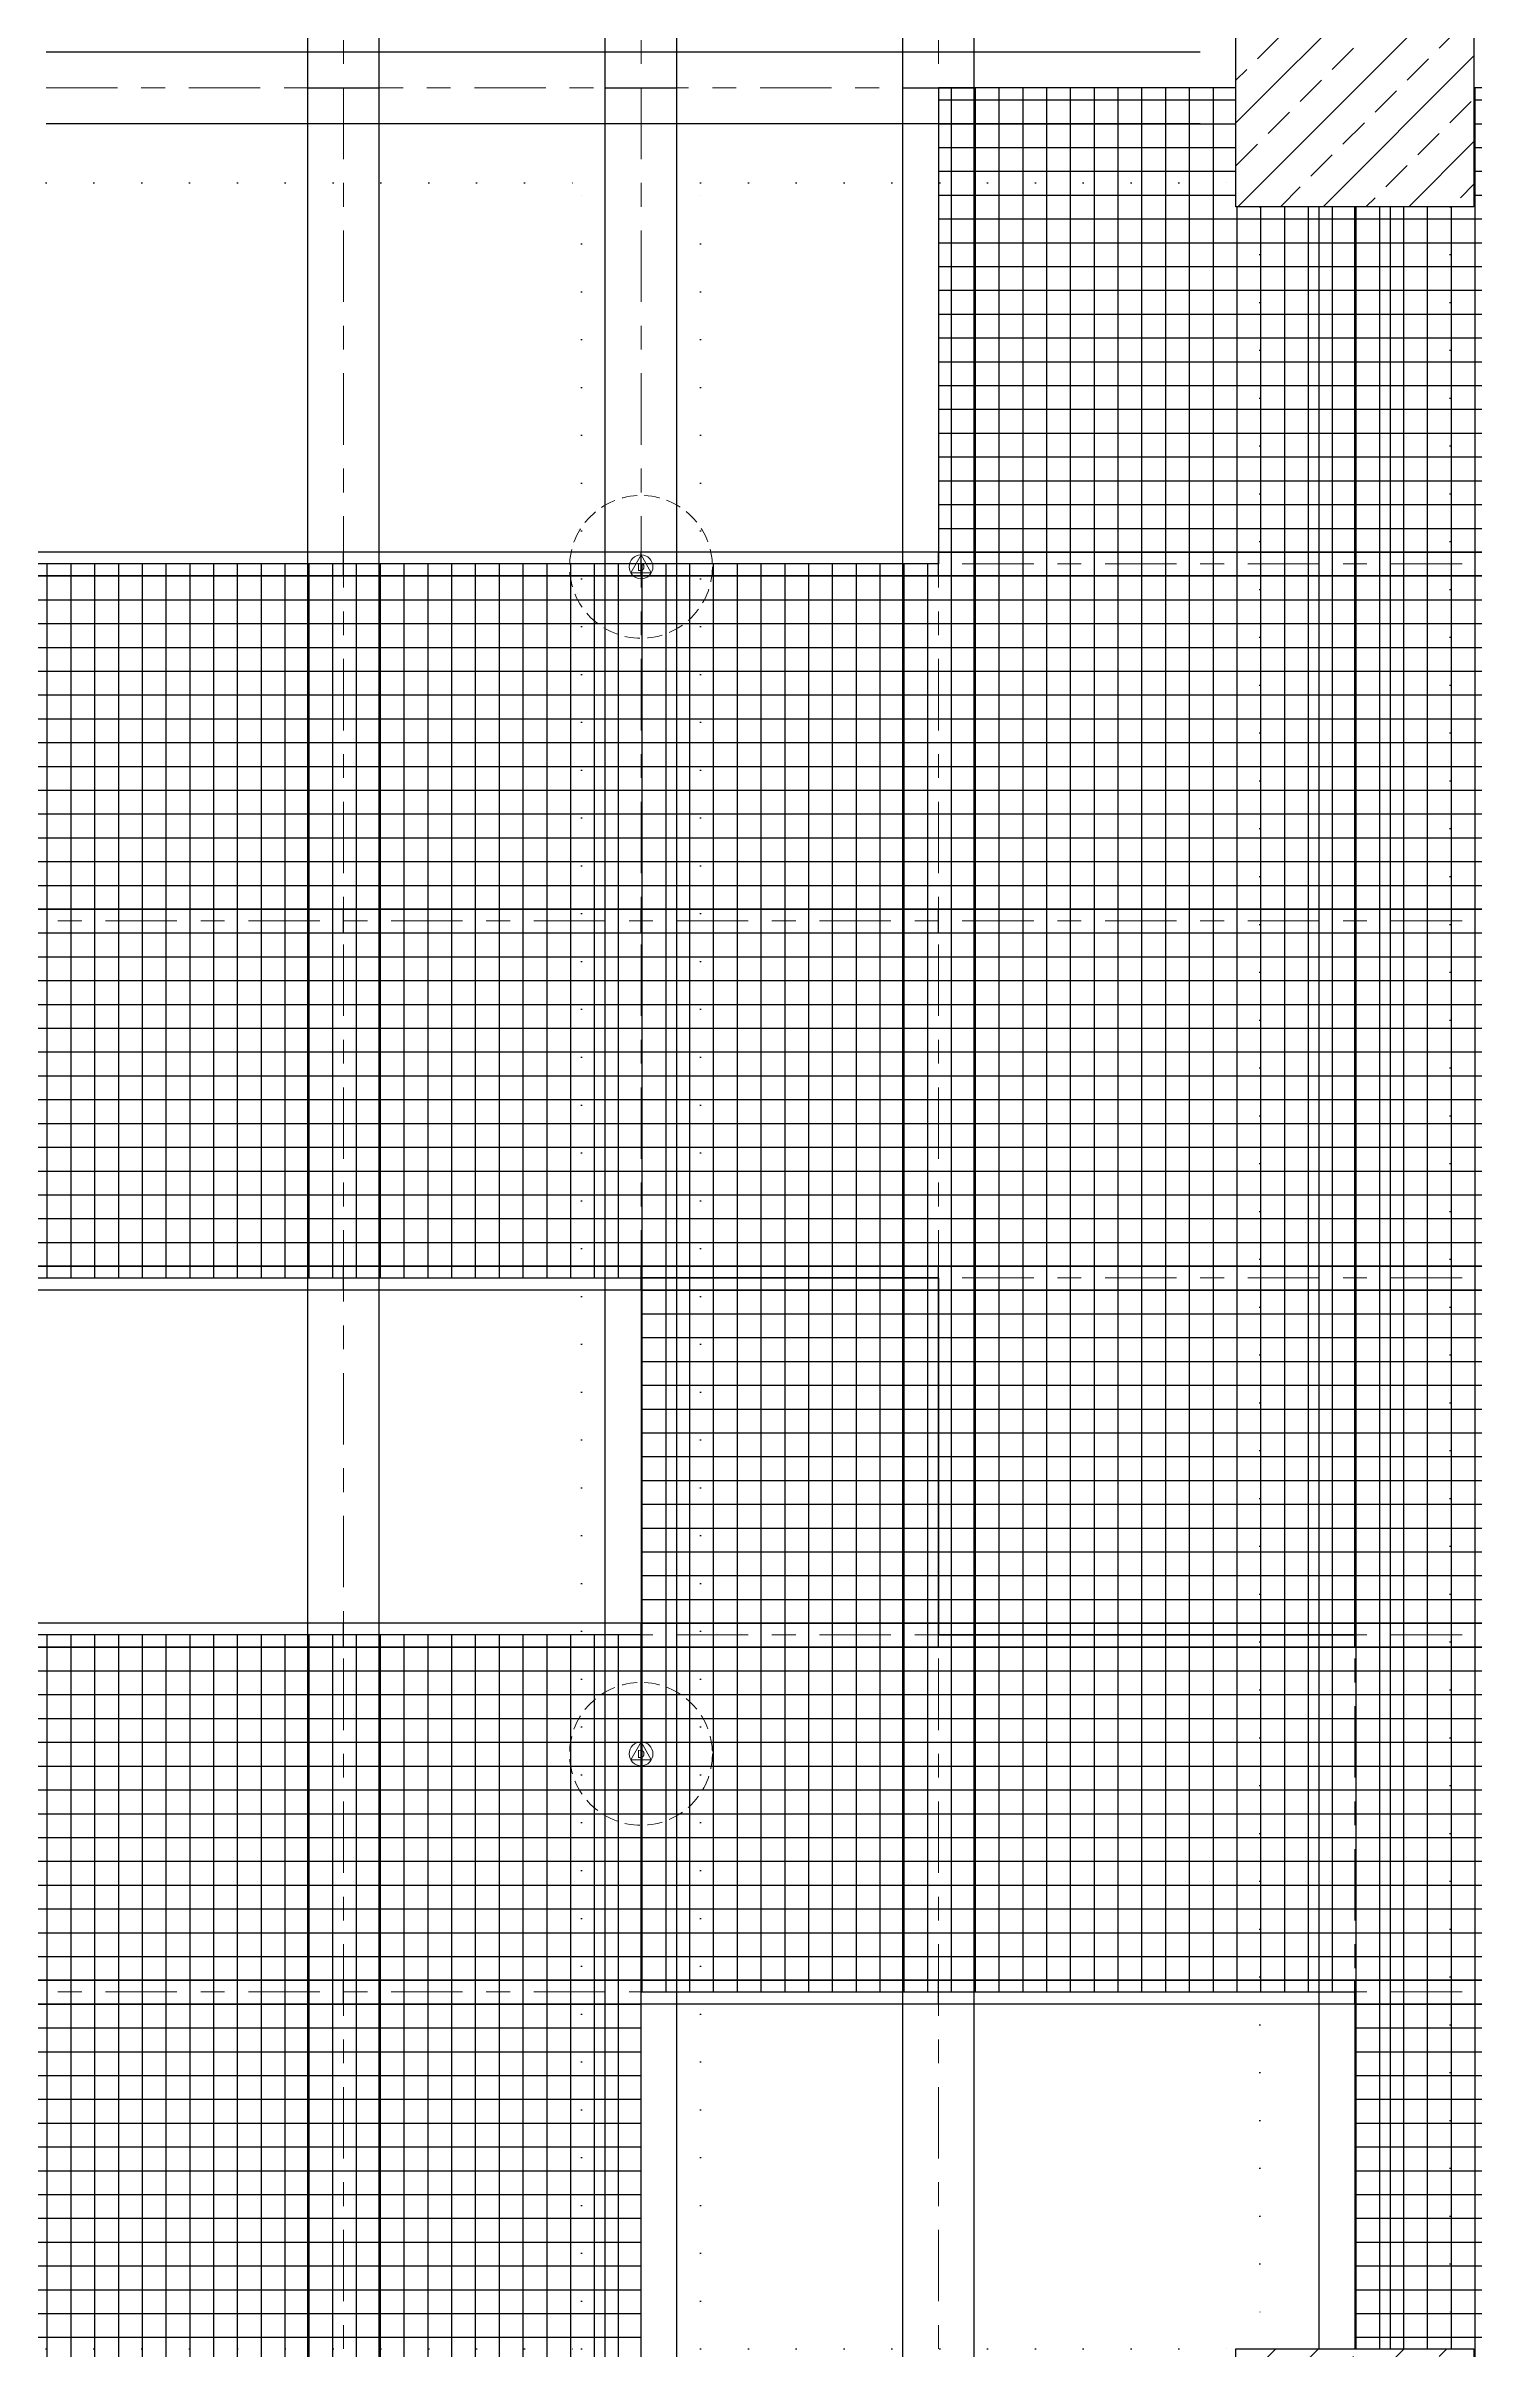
# Model space of a CAD drawing. Header units: centimetres. Extents: x 405564 to 502064, y 46284 to 60634.
# Drawn here: x 449550 to 450150, y 53533 to 54500 of the extents above; entities that cross this region are included whole.
import ezdxf
from ezdxf import colors
from ezdxf.entities.mleader import LeaderData, LeaderLine
from ezdxf.enums import TextEntityAlignment as Align
from ezdxf.math import Vec2, Vec3
from ezdxf.xclip import XClip

# ---------------------------------------------------------------- set-up
doc = ezdxf.new("R2010")
doc.units = ezdxf.units.CM
doc.header["$XCLIPFRAME"] = 0
for name, pattern in [('ACAD_ISO07W100', [3, 0, -3]), ('DOT', [0.25, 0, -0.25]), ('HIDDEN', [9.525, 6.35, -3.175]), ('XKITLINE03', [6, 3, -1, 1, -1])]:
    doc.linetypes.add(name, pattern=pattern)
doc.layers.get('0').update_dxf_attribs({"color": 8, "lineweight": 9})
for name, color, linetype, lineweight in [('0-KRCN-AYDINLATMA-130426', 8, 'Continuous', 9), ('0-KRCN-MİMARİ-220526', 8, 'Continuous', 9), ('OL_Ic', 8, 'Continuous', 9)]:
    doc.layers.add(name, color=color, linetype=linetype, lineweight=lineweight)
for name, color, linetype in [('AS_DOS_TERAS_UST', 8, 'ACAD_ISO07W100'), ('AS_DUV', 8, 'Continuous'), ('AS_PRFL_CELIK', 8, 'Continuous'), ('AS_PRFL_CELIK AKS', 8, 'Continuous'), ('AS_PRFL_CELIK KEDI YOLU', 8, 'Continuous'), ('AS_PRFL_CELIK PLATFORM IZGARA', 8, 'Continuous'), ('AS_PYZ_BINA', 8, 'Continuous'), ('AS_TA_BETONARME', 5, 'Continuous'), ('AS_TA_TARAMA', 8, 'Continuous')]:
    doc.layers.add(name, color=color, linetype=linetype)
doc.styles.add('2', font='arial.ttf', dxfattribs={"width": 0.9, "height": 200})
doc.styles.add('Normal_ITL', font='swissi.ttf')
pattern_1 = [(0, (-443149.746, -16832.563), (0, 10), []), (90, (-443149.746, -16832.563), (-10, 6e-16), [])]
pattern_2 = [(225, (17560.68, -7819.299), (17.96051, -17.96051), []), (225, (17542.72, -7819.299), (17.96051, -17.96051), [12.7, -6.35])]

# ---------------------------------------------------------------- blocks, each defined once
blk = doc.blocks.new('KD')
at = {"layer": '0-KRCN-AYDINLATMA-130426'}
for p, q in [((0, 5), (-4.33, -2.5)), ((4.33, -2.5), (0, 5)), ((4.33, -2.5), (-4.33, -2.5))]:
    blk.add_line(p, q, dxfattribs=at)
at = {"layer": '0-KRCN-AYDINLATMA-130426', "linetype": 'HIDDEN'}
blk.add_circle((0, 0), 30, dxfattribs=at)
at = {"layer": '0-KRCN-AYDINLATMA-130426'}
blk.add_circle((0, 0), 5, dxfattribs=at)
at = {"layer": '0-KRCN-AYDINLATMA-130426', "style": '2'}
blk.add_text('D', height=3.36, dxfattribs=at).set_placement((0, 0), align=Align.MIDDLE_CENTER)
blk = doc.blocks.new('G$C27E741DA')
at = {"layer": '0-KRCN-AYDINLATMA-130426'}
for p in [(11735.68, 7147.24), (11735.68, 6648.55)]:
    blk.add_blockref('KD', p, dxfattribs=at)
blk = doc.blocks.new('PLATFORM IZGARASI VE KEDI YOLU YERLESIMI')
at = {"layer": 'AS_PRFL_CELIK KEDI YOLU', "transparency": 33554687}
h = blk.add_hatch(dxfattribs=at)
h.set_pattern_fill('_USER', color=15, scale=10, double=1, pattern_type=0)
h.set_pattern_definition(pattern_1)
h.paths.add_polyline_path([(7550, -2400), (7500, -2400), (7500, -2300), (7550, -2300), (7550, -1900), (7975, -1900), (7975, -2175), (8100, -2175), (8100, -1900), (8100, -1800), (8100, -1250), (7975, -1250), (7975, -1800), (7125, -1800), (7125, -950), (7250, -950), (7250, -750), (7125, -750), (7125, -800), (6050, -800), (6050, -750), (5924.58, -750), (5924.58, -800), (3050, -800), (3050, -550), (2925, -550), (2925, -800), (1975, -800), (1975, -550), (1850, -550), (1850, -800), (1125, -800), (1125, -900), (1250, -900), (1250, -950), (1375, -950), (1375, -900), (6950, -900), (6950, -1250), (6775, -1250), (6775, -1400), (6950, -1400), (6950, -1700), (7000, -1700), (7000, -1800), (3900, -1800), (3900, -1700), (3950, -1700), (3950, -1550), (3775, -1550), (3775, -1800), (614.97, -1800), (614.97, -1900), (1190, -1900), (1190, -1940), (1290, -1940), (1290, -1900), (2450, -1900), (2450, -2175), (1725, -2175), (1725, -2700), (1550, -2700), (1550, -2850), (1850, -2850), (1850, -2275), (2575, -2275), (2575, -1900), (3350, -1900), (3350, -2300), (3400, -2300), (3400, -2400), (3350, -2400), (3350, -3300), (3400, -3300), (3400, -3400), (3350, -3400), (3350, -3556.25), (3525, -3556.25), (3525, -3000), (3650, -3000), (3650, -2850), (3525, -2850), (3525, -1900), (4850, -1900), (4850, -2350), (4725, -2350), (4725, -2545), (4850, -2545), (4850, -2850), (4975, -2850), (4975, -1900), (7375, -1900), (7375, -2350), (7000, -2350), (7000, -2400), (6950, -2400), (6950, -3000), (6775, -3000), (6775, -2850), (6650, -2850), (6650, -3000), (6650, -3150), (6950, -3150), (6950, -3300), (7000, -3300), (7000, -3400), (6950, -3400), (6950, -4337.5), (6525, -4337.5), (6525, -4493.75), (7125, -4493.75), (7125, -3712.5), (7250, -3712.5), (7250, -3556.25), (7125, -3556.25), (7125, -2550), (7375, -2550), (7375, -2700), (7975, -2700), (7975, -3000), (8100, -3000), (8100, -2550), (7550, -2550)])
at = {"layer": 'AS_PRFL_CELIK PLATFORM IZGARA', "transparency": 33554687}
h = blk.add_hatch(dxfattribs=at)
h.set_pattern_fill('_USER', color=256, scale=10, double=1, pattern_type=0)
h.set_pattern_definition(pattern_1)
h.paths.add_polyline_path([(6525, -4337.5), (6175, -4337.5), (6175, -3556.25), (6650, -3556.25), (6650, -3000), (6350, -3000), (6350, -2850), (6775, -2850), (6775, -3000), (6950, -3000), (6950, -2400), (6900, -2400), (6900, -2350), (6775, -2350), (6775, -2550), (4975, -2550), (4975, -2850), (4725, -2850), (4725, -2350), (4600, -2350), (4600, -2400), (4500, -2400), (4500, -2350), (4000, -2350), (4000, -2400), (3900, -2400), (3900, -2350), (3775, -2350), (3775, -2850), (3650, -2850), (3650, -3556.25), (4125, -3556.25), (4125, -4025), (3950, -4025), (3950, -4650), (4000, -4650), (4000, -4690), (4500, -4690), (4500, -4650), (4600, -4650), (4600, -4690), (4725, -4690), (4725, -4025), (5450, -4025), (5450, -4337.5), (4975, -4337.5), (4975, -4690), (5100, -4690), (5100, -4650), (5200, -4650), (5200, -4690), (5700, -4690), (5700, -4650), (5800, -4650), (5800, -4690), (6300, -4690), (6300, -4650), (6400, -4650), (6400, -4690), (6525, -4690)])
h.paths.add_polyline_path([(5925, -3150), (5925, -3400), (5450, -3400), (5450, -3350), (5200, -3350), (5200, -3400), (3900, -3400), (3900, -3300), (3950, -3300), (3950, -3150)], flags=16)
h.paths.add_polyline_path([(6300, -3300), (6400, -3300), (6400, -3400), (6300, -3400)], flags=16)
at = {"layer": 'AS_PRFL_CELIK KEDI YOLU', "color": 4}
blk.add_lwpolyline([(7375, -2350), (7000, -2350), (7000, -2400), (6950, -2400), (6950, -3000), (6775, -3000), (6775, -2850), (6650, -2850), (6650, -3000), (6650, -3150), (6950, -3150), (6950, -3300), (7000, -3300), (7000, -3400), (6950, -3400), (6950, -4337.5), (6525, -4337.5), (6525, -4493.75), (7125, -4493.75)], dxfattribs=at)
at = {"layer": 'AS_PRFL_CELIK PLATFORM IZGARA'}
blk.add_lwpolyline([(6650, -3556.25), (6650, -3000), (6350, -3000), (6350, -2850), (6775, -2850), (6775, -3000), (6950, -3000), (6950, -2400), (6900, -2400), (6900, -2350), (6775, -2350), (6775, -2550), (4975, -2550), (4975, -2850), (4725, -2850), (4725, -2350), (4600, -2350)], dxfattribs=at)
blk = doc.blocks.new('A$C48c69b65')
at = {"layer": 'AS_PRFL_CELIK'}
for p, q in [((6510, -2350), (6510, -1750)), ((6540, -2350), (6540, -1750)), ((6635, -2350), (6635, -1750)), ((6665, -2350), (6665, -1750)), ((6760, -2350), (6760, -1750)), ((6790, -2350), (6790, -1750)), ((6400, -2335), (6885, -2335)), ((6510, -2350), (6540, -2350)), ((6510, -3350), (6510, -2350)), ((6510, -2350), (6540, -2350)), ((6540, -3350), (6540, -2350)), ((6635, -2350), (6665, -2350)), ((6635, -3350), (6635, -2350)), ((6635, -2350), (6665, -2350)), ((6665, -3350), (6665, -2350)), ((6760, -2350), (6790, -2350)), ((6760, -3350), (6760, -2350)), ((6760, -2350), (6790, -2350)), ((6790, -3350), (6790, -2350)), ((6400, -2365), (6885, -2365)), ((6935, -3300), (6935, -2400)), ((6965, -3300), (6965, -2400)), ((50, -2545), (7535, -2545)), ((6525, -2555), (6525, -2545)), ((6650, -2555), (6650, -2545)), ((6775, -2555), (6775, -2545)), ((6950, -2555), (6950, -2545)), ((50, -2555), (7535, -2555)), ((50, -2695), (7535, -2695)), ((6525, -2705), (6525, -2695)), ((6650, -2705), (6650, -2695)), ((6775, -2705), (6775, -2695)), ((6950, -2705), (6950, -2695)), ((50, -2705), (7535, -2705)), ((50, -2845), (7535, -2845)), ((6525, -2855), (6525, -2845)), ((6650, -2855), (6650, -2845)), ((6775, -2855), (6775, -2845)), ((6950, -2855), (6950, -2845)), ((50, -2855), (7535, -2855)), ((50, -2995), (7535, -2995)), ((6525, -3005), (6525, -2995)), ((6650, -3005), (6650, -2995)), ((6775, -3005), (6775, -2995)), ((6950, -3005), (6950, -2995)), ((50, -3005), (7535, -3005)), ((50, -3145), (7535, -3145)), ((6525, -3155), (6525, -3145)), ((6650, -3155), (6650, -3145)), ((6775, -3155), (6775, -3145)), ((6950, -3155), (6950, -3145)), ((50, -3155), (7535, -3155))]:
    blk.add_line(p, q, dxfattribs=at)
at = {"layer": 'AS_PRFL_CELIK AKS', "linetype": 'XKITLINE03', "lineweight": 0, "ltscale": 10}
for p, q in [((6525, -1750), (6525, -2350)), ((6650, -1750), (6650, -2350)), ((6775, -1750), (6775, -2350)), ((6400, -2350), (6885, -2350)), ((6525, -2350), (6525, -3350)), ((6650, -2350), (6650, -3350)), ((6775, -2350), (6775, -3350)), ((6950, -3300), (6950, -2400)), ((7535, -2550), (50, -2550)), ((7535, -2700), (50, -2700)), ((7535, -2850), (50, -2850)), ((7535, -3000), (50, -3000)), ((7535, -3150), (50, -3150))]:
    blk.add_line(p, q, dxfattribs=at)
blk = doc.blocks.new('A$Ca63a641c')
at = {"layer": 'AS_PYZ_BINA'}
ml = blk.add_multileader_mtext('Standard', dxfattribs=at)
ml.set_content('EST boyalı panel çit ve panel çit kapı (AS 51.101)', color=256, style='Normal_ITL')
ml.set_leader_properties()
ml.build(insert=Vec2(0, 0))
ml.multileader.update_dxf_attribs({"dogleg_length": 0.379, "arrow_head_size": 17.04, "scale": 75})
ctx = ml.context
ctx.base_point, ctx.scale, ctx.char_height, ctx.arrow_head_size, ctx.landing_gap_size, ctx.plane_origin = Vec3(140.51, 464.3), 75, 20, 17.04, 14.2, Vec3(92.51, 620.11)
notes = []
notes.append((ctx, [(0, (1, 1, 0), (112.11, 464.3), (1, 0), 28.4, [(0, [(68.5, 410)], 0, [])])]))
ctx.mtext.insert, ctx.mtext.width, ctx.mtext.flow_direction = Vec3(154.71, 477.51), 604.5634, 5
for ctx, leaders in notes:
    for number, flags, end, landing, length, lines in leaders:
        leader = LeaderData()
        leader.index, (leader.has_last_leader_line, leader.has_dogleg_vector, leader.attachment_direction) = number, flags
        leader.last_leader_point, leader.dogleg_vector, leader.dogleg_length = Vec3(end), Vec3(landing), length
        for number, points, colour, breaks in lines:
            line = LeaderLine()
            line.index, line.vertices, line.color, line.breaks = number, Vec3.list(points), colors.encode_raw_color(colour), breaks
            leader.lines.append(line)
        ctx.leaders.append(leader)
blk = doc.blocks.new('A$C85dec720')
at = {"layer": 'OL_Ic'}
blk.add_blockref('A$Ca63a641c', (5315.08, 5344.25, 28.4), dxfattribs=at)
blk = doc.blocks.new('A$C6A10300A')
at = {"layer": 'AS_DUV'}
ref = blk.add_blockref('A$C85dec720', (28900.96, -17748.98), dxfattribs=dict(at, rotation=105.0255580063709))
XClip(ref).set_block_clipping_path([(6220.3367769278, 6783.7313721173), (4126.4071464743, -1017.0000000052), (7354.8298234051, -1883.5969356479), (9448.7594538586, 5917.1344364745)])
at = {"layer": 'AS_PRFL_CELIK'}
blk.add_blockref('PLATFORM IZGARASI VE KEDI YOLU YERLESIMI', (5085.68, -3801.45), dxfattribs=at)
at = {"layer": 'AS_TA_TARAMA'}
h = blk.add_hatch(dxfattribs=at)
h.set_pattern_fill('ANSI33', color=256, scale=4, angle=180)
h.set_pattern_definition(pattern_2)
h.paths.add_polyline_path([(11985.68, -6101.45), (12085.68, -6101.45), (12085.68, -6201.45), (11985.68, -6201.45)])
h = blk.add_hatch(dxfattribs=at)
h.set_pattern_fill('ANSI33', color=256, scale=4, angle=180)
h.set_pattern_definition(pattern_2)
h.paths.add_polyline_path([(11985.68, -7101.45), (12085.68, -7101.45), (12085.68, -7201.45), (11985.68, -7201.45)], flags=17)
at = {"layer": 'AS_DOS_TERAS_UST', "linetype": 'DOT', "ltscale": 80}
for p, q in [((11485.68, -6191.45), (11710.68, -6191.45)), ((11710.68, -7101.45), (11710.68, -6191.45)), ((11760.68, -6191.45), (11985.68, -6191.45)), ((11760.68, -7101.45), (11760.68, -6191.45)), ((11995.68, -6201.45), (11995.68, -7101.45)), ((12075.68, -6201.45), (12075.68, -7101.45)), ((11485.68, -7101.45), (11710.68, -7101.45)), ((11760.68, -7101.45), (11985.68, -7101.45))]:
    blk.add_line(p, q, dxfattribs=at)
at = {"layer": 'AS_TA_BETONARME'}
for points in [[(11985.68, -6101.45), (12085.68, -6101.45), (12085.68, -6201.45), (11985.68, -6201.45)], [(11985.68, -7101.45), (12085.68, -7101.45), (12085.68, -7201.45), (11985.68, -7201.45)]]:
    blk.add_lwpolyline(points, close=True, dxfattribs=at)
blk.add_blockref('A$C48c69b65', (5085.68, -3801.45))

msp = doc.modelspace()

# ---------------------------------------------------------------- block references
at = {"layer": '0-KRCN-AYDINLATMA-130426'}
msp.add_blockref('G$C27E741DA', (438064.07, 47134.02), dxfattribs=at)

# ---------------------------------------------------------------- next in the draw order: block references
at = {"layer": '0-KRCN-MİMARİ-220526'}
msp.add_blockref('A$C6A10300A', (438064.07, 60634.02), dxfattribs=at)

doc.saveas('drawing.dxf')
